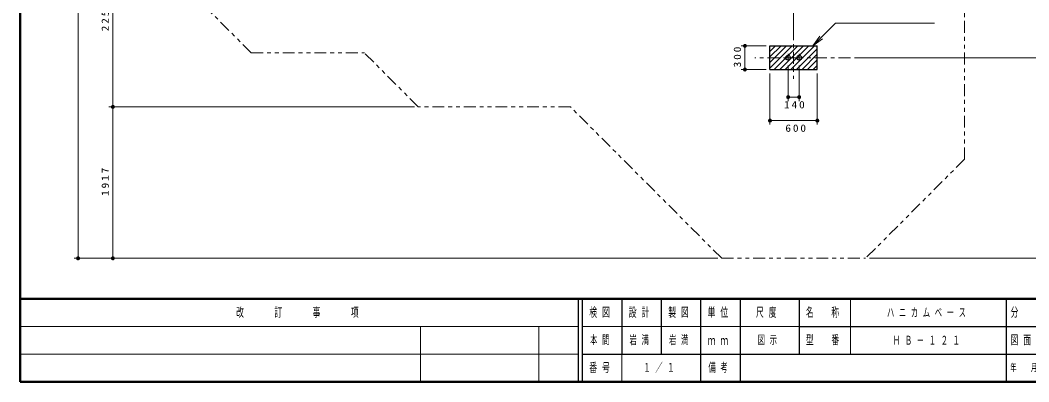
# Model space of a CAD drawing. Units: millimetres on the paper, scale 1:50. Extents: x -385 to 840, y 0 to 267.
# Drawn here: x 455 to 710.7, y 0 to 91.5 of the extents above; entities that cross this region are included whole.
import ezdxf

# ---------------------------------------------------------------- set-up
doc = ezdxf.new("R2010")
doc.units = ezdxf.units.MM
doc.linetypes.add('USER2', pattern=[6, 3, -1, 1, -1])
doc.linetypes.add('USER3', pattern=[8, 3, -1, 1, -1, 1, -1])
doc.layers.add('1_50', color=7, linetype='Continuous', lineweight=25)
doc.layers.add('LY_3', color=7, linetype='Continuous', lineweight=13)
doc.layers.add('LY_4', color=7, linetype='Continuous')
doc.styles.add('ＭＳ ゴシック', font='')
doc.styles.get('ＭＳ ゴシック').set_extended_font_data('MS Gothic')

# ---------------------------------------------------------------- blocks, each defined once
blk = doc.blocks.new('filled_dot')
at = {"color": 0, "linetype": 'Continuous', "lineweight": -2, "const_width": 1.25}
blk.add_lwpolyline([(-0.625, 0, 1), (0.625, 0, 1)], format="xyb", close=True, dxfattribs=at)

msp = doc.modelspace()

# ---------------------------------------------------------------- linework, layer by layer
at = {"layer": '1_50', "lineweight": 13}
for p, q in [((469.678, 31.264), (469.678, 231.874)), ((478.5, 69.61), (478.5, 114.63)), ((651.098, 88.844), (651.098, 96.29)), ((655.967, 85.044), (657.715, 87.533)), ((655.967, 85.044), (658.071, 87.182)), ((644.098, 85.052), (637.75, 85.052)), ((638.75, 79.052), (638.75, 85.052)), ((645.098, 83.655), (646.495, 85.052)), ((645.098, 82.241), (647.909, 85.052)), ((645.098, 80.827), (649.323, 85.052)), ((645.098, 79.413), (650.737, 85.052)), ((646.151, 79.052), (652.151, 85.052)), ((647.566, 79.052), (653.566, 85.052)), ((648.98, 79.052), (654.98, 85.052)), ((650.394, 79.052), (656.394, 85.052)), ((658.427, 86.832), (655.967, 85.044)), ((651.808, 79.052), (657.098, 84.342)), ((653.223, 79.052), (657.098, 82.927)), ((666.481, 82.052), (717.525, 82.052)), ((649.698, 80.052), (649.698, 71.079)), ((652.498, 80.052), (652.498, 71.079)), ((654.637, 79.052), (657.098, 81.513)), ((656.051, 79.052), (657.098, 80.099)), ((644.098, 79.052), (637.75, 79.052)), ((645.098, 78.052), (645.098, 65.135)), ((657.098, 78.052), (657.098, 65.135)), ((652.498, 72.079), (649.698, 72.079)), ((554.934, 69.61), (477.5, 69.61)), ((478.5, 31.264), (478.5, 69.61)), ((657.098, 66.135), (645.098, 66.135)), ((477.5, 31.264), (468.678, 31.264)), ((631.847, 31.264), (477.5, 31.264)), ((670.35, 31.264), (717.525, 31.264))]:
    msp.add_line(p, q, dxfattribs=at)
at = {"layer": '1_50', "linetype": 'USER3', "lineweight": 13}
for p, q in [((694.438, 56.352), (694.438, 138.288)), ((513.582, 83.274), (485.79, 111.232)), ((513.582, 83.274), (542.269, 83.274)), ((555.934, 69.61), (542.269, 83.274)), ((594.5, 69.61), (555.934, 69.61)), ((632.847, 31.264), (594.5, 69.61)), ((694.438, 56.352), (669.35, 31.264)), ((632.847, 31.264), (669.35, 31.264))]:
    msp.add_line(p, q, dxfattribs=at)
at = {"layer": '1_50', "linetype": 'USER2', "lineweight": 13}
for p, q in [((651.098, 101.504), (651.098, 76.677)), ((665.481, 82.052), (641.216, 82.052))]:
    msp.add_line(p, q, dxfattribs=at)
at = {"layer": '1_50', "color": 40}
for p, q in [((645.098, 85.052), (657.098, 85.052)), ((645.098, 79.052), (645.098, 85.052)), ((657.098, 79.052), (657.098, 85.052)), ((645.098, 79.052), (657.098, 79.052))]:
    msp.add_line(p, q, dxfattribs=at)
at = {"layer": '1_50', "color": 70, "linetype": 'USER2', "lineweight": 13}
for p, q in [((648.698, 82.052), (653.498, 82.052)), ((649.698, 83.052), (649.698, 81.052)), ((652.498, 83.052), (652.498, 81.052))]:
    msp.add_line(p, q, dxfattribs=at)
at = {"layer": '1_50', "lineweight": 13}
msp.add_lwpolyline([(655.967, 85.044), (661.665, 90.836), (686.786, 90.836)], dxfattribs=at)
at = {"layer": '1_50', "color": 70}
for centre in [(649.698, 82.052), (652.498, 82.052)]:
    msp.add_circle(centre, 0.6, dxfattribs=at)
at = {"layer": 'LY_3', "lineweight": 50}
for p, q in [((455, 267), (455, 0)), ((455, 21), (840, 21)), ((455, 0), (840, 0))]:
    msp.add_line(p, q, dxfattribs=at)
at = {"layer": 'LY_3', "color": 211, "lineweight": 25}
for p, q in [((596.5, 21), (596.5, 0)), ((597.5, 21), (597.5, 0)), ((607.5, 21), (607.5, 7)), ((617.5, 21), (617.5, 7)), ((627.5, 21), (627.5, 0)), ((637.5, 21), (637.5, 7)), ((652.5, 21), (652.5, 7)), ((705, 21), (705, 0)), ((652.5, 14), (770, 14)), ((597.5, 7), (840, 7))]:
    msp.add_line(p, q, dxfattribs=at)
at = {"layer": 'LY_3'}
for p, q in [((665.5, 21), (665.5, 7)), ((455, 14), (596.5, 14)), ((556.5, 14), (556.5, 0)), ((586.5, 14), (586.5, 0)), ((597.5, 14), (652.5, 14)), ((455, 7), (596.5, 7)), ((607.5, 7), (607.5, 0))]:
    msp.add_line(p, q, dxfattribs=at)
at = {"layer": 'LY_3', "lineweight": 25}
msp.add_line((637.5, 7), (637.5, 0), dxfattribs=at)

# ---------------------------------------------------------------- block references
at = {"layer": '1_50', "lineweight": 13, "xscale": 0.4, "yscale": 0.4}
for p, rotation in [((638.75, 85.052), 270), ((638.75, 79.052), 90), ((652.498, 72.079), 180), ((478.5, 69.61), 90), ((478.5, 69.61), 270), ((657.098, 66.135), 180), ((469.678, 31.264), 90), ((478.5, 31.264), 90)]:
    msp.add_blockref('filled_dot', p, dxfattribs=dict(at, rotation=rotation))
for p in [(649.698, 72.079), (645.098, 66.135)]:
    msp.add_blockref('filled_dot', p, dxfattribs=at)

# ---------------------------------------------------------------- texts
at = {"layer": '1_50', "char_height": 1.833, "attachment_point": 8, "rotation": 90, "style": 'ＭＳ ゴシック'}
for s, insert in [('\\T1.33;\\W1.15;2251', (477.5, 92.548)), ('\\T1.33;\\W1.15;300', (637.75, 82.469)), ('\\T1.33;\\W1.15;1917', (477.5, 50.858))]:
    msp.add_mtext(s, dxfattribs=dict(at, insert=insert))
at = {"layer": '1_50', "char_height": 1.833, "attachment_point": 2, "style": 'ＭＳ ゴシック'}
for s, insert in [('\\T1.33;\\W1.15;140', (651.519, 71.079)), ('\\T1.33;\\W1.15;600', (651.852, 65.135))]:
    msp.add_mtext(s, dxfattribs=dict(at, insert=insert))
at = {"layer": 'LY_3', "color": 4, "attachment_point": 4, "style": 'ＭＳ ゴシック'}
for s, insert, char_height in [('\\T1.64;\\W0.6;改\u3000\u3000訂\u3000\u3000事\u3000\u3000項', (509.75, 17.5), 2.346), ('\\T1.64;\\W0.6;検図', (599.3, 17.5), 2.346), ('\\T1.64;\\W0.6;設計', (609.3, 17.5), 2.346), ('\\T1.64;\\W0.6;製図', (619.3, 17.5), 2.346), ('\\T1.64;\\W0.6;単位', (629.3, 17.5), 2.346), ('\\T1.64;\\W0.6;尺度', (641.55, 17.5), 2.346), ('\\T1.64;\\W0.6;名\u3000称', (654.2, 17.5), 2.346), ('\\T1.64;\\W0.6;分\u3000\u3000類', (706.1, 17.5), 2.346), ('\\T1.64;\\W0.6;ｍｍ', (629.3, 10.5), 2.346), ('\\T1.64;\\W0.6;型\u3000番', (654.2, 10.5), 2.346), ('\\T1.64;\\W0.6;図面番号', (706.1, 10.5), 2.346), ('\\T1.64;\\W0.6;番号', (599.3, 3.5), 2.346), ('\\T1.64;\\W0.6;備考', (629.5, 3.5), 2.199), ('\\T1.64;\\W0.6;年\u3000月\u3000日', (706, 3.5), 1.906)]:
    msp.add_mtext(s, dxfattribs=dict(at, insert=insert, char_height=char_height))
at = {"layer": 'LY_4', "char_height": 2.199, "attachment_point": 4, "style": 'ＭＳ ゴシック'}
for s, insert in [('\\T1.64;\\W0.6;ハニカムベース', (674.75, 17.5)), ('\\T1.64;\\W0.6;本間', (599.5, 10.5)), ('\\T1.64;\\W0.6;岩満', (609.5, 10.5)), ('\\T1.64;\\W0.6;岩満', (619.5, 10.5)), ('\\T1.64;\\W0.6;図示', (642, 10.5)), ('\\T1.64;\\W0.6;ＨＢ－１２１', (676.25, 10.5)), ('\\T1.64;\\W0.6;１／１', (613, 3.5))]:
    msp.add_mtext(s, dxfattribs=dict(at, insert=insert))

doc.saveas('drawing.dxf')
